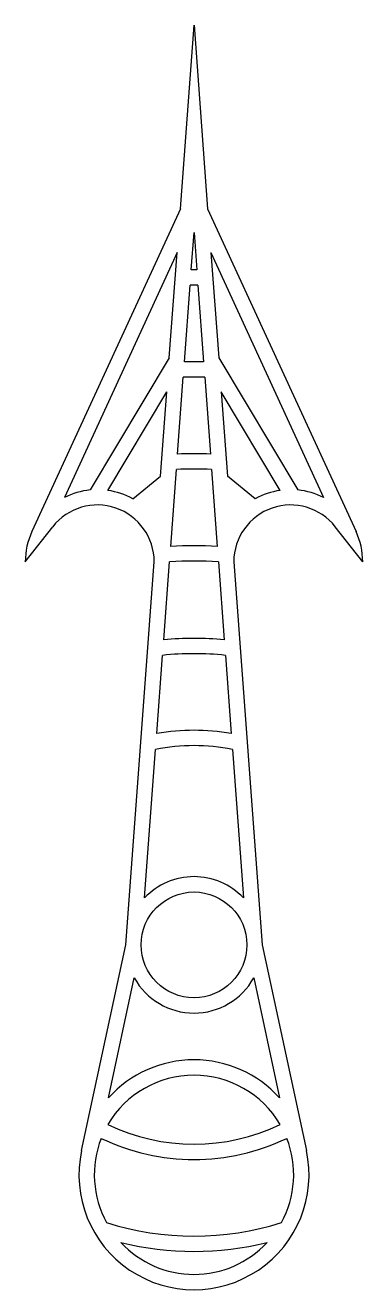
# Model space of a CAD drawing. Header units: millimetres. Extents: x -11 to 11, y -22.5 to 60.
import ezdxf

# ---------------------------------------------------------------- set-up
doc = ezdxf.new("R2010")
doc.units = ezdxf.units.MM

msp = doc.modelspace()

# ---------------------------------------------------------------- linework, layer by layer
at = {"color": 7, "linetype": 'Continuous', "lineweight": 25}
for p, q in [((-0.887, 48.035), (0, 60)), ((0, 60), (0.887, 48.035)), ((-0.887, 48.035), (-10.57, 26.963)), ((0.887, 48.035), (10.57, 26.963)), ((-0.181, 44.034), (0, 46.48)), ((0, 46.48), (0.181, 44.034)), ((-1.099, 45.179), (-8.451, 29.18)), ((-1.61, 38.299), (-1.099, 45.179)), ((1.099, 45.179), (8.451, 29.18)), ((1.099, 45.179), (1.61, 38.299)), ((0.181, 44.034), (-0.181, 44.034)), ((-0.627, 38.032), (-0.256, 43.034)), ((0.256, 43.034), (0.627, 38.032)), ((-1.61, 38.299), (-6.763, 29.679)), ((1.61, 38.299), (6.763, 29.679)), ((-1.072, 32.023), (-0.701, 37.031)), ((0.701, 37.031), (1.072, 32.023)), ((-5.614, 29.652), (-1.774, 36.074)), ((-2.182, 30.584), (-1.774, 36.074)), ((5.614, 29.652), (1.774, 36.074)), ((1.774, 36.074), (2.182, 30.584)), ((-3.996, 29.1), (-2.182, 30.584)), ((-1.519, 26), (-1.147, 31.02)), ((1.147, 31.02), (1.519, 26)), ((3.996, 29.1), (2.182, 30.584)), ((-11, 25), (-9.213, 27.282)), ((11, 25), (9.213, 27.282)), ((-4.45, 0), (-2.596, 25)), ((-1.971, 19.903), (-1.594, 24.994)), ((1.594, 24.994), (1.971, 19.903)), ((2.596, 25), (4.45, 0)), ((-2.425, 13.788), (-2.046, 18.889)), ((2.046, 18.889), (2.425, 13.788)), ((-3.219, 3.072), (-2.501, 12.757)), ((2.501, 12.757), (3.219, 3.072)), ((-7.333, -13.425), (-4.45, 0)), ((4.45, 0), (7.333, -13.425)), ((-5.57, -9.977), (-3.891, -2.159)), ((3.891, -2.159), (5.57, -9.977))]:
    msp.add_line(p, q, dxfattribs=at)
msp.add_circle((0, 0), 3.45, dxfattribs=at)
for centre, radius, start, end in [((0, 0), 43.035, 89.65975, 90.34025), ((0, 0), 38.038, 89.05624, 90.94376), ((0, 0), 37.038, 88.91591, 91.08409), ((0, 0), 32.041, 88.08228, 91.91772), ((0, 0), 31.041, 87.88316, 92.11684), ((-6.298, 25), 4.702, 95.67992, 117.25591), ((-6.298, 25), 4.702, 60.6913, 81.63973), ((6.298, 25), 4.702, 98.36027, 119.3087), ((6.298, 25), 4.702, 62.74409, 84.32008), ((-6.298, 25), 3.702, 0, 141.93653), ((6.298, 25), 3.702, 38.06347, 180), ((-6.298, 25), 4.702, 155.31938, 180), ((6.298, 25), 4.702, 0, 24.68062), ((0, 0), 26.044, 86.65651, 93.34349), ((0, 0), 25.045, 86.35192, 93.64808), ((0, 0), 20, 84.34391, 95.65609), ((0, 0), 19, 83.8173, 96.1827), ((0, 0), 14, 80.02686, 99.97314), ((0, 0), 13, 78.90757, 101.09243), ((0, 0), 4.45, 43.65897, 136.34103), ((0, 0), 4.45, 209.03046, 330.96954), ((0, -15), 7.5, 42.04557, 137.95443), ((0, -15), 6.5, 30.25479, 149.74521), ((0, 0), 13, 244.41201, 295.58799), ((0, -15), 6.5, 158.56875, 208.73565), ((0, 0), 14, 244.39379, 295.60621), ((0, -15), 6.5, 331.26435, 21.43125), ((0, -15), 7.5, 167.88087, 12.11913), ((0, 0), 19, 252.54396, 287.45604), ((0, -15), 6.5, 222.90378, 317.09622), ((0, 0), 20, 256.22782, 283.77218)]:
    msp.add_arc(centre, radius, start, end, dxfattribs=at)

doc.saveas('drawing.dxf')
